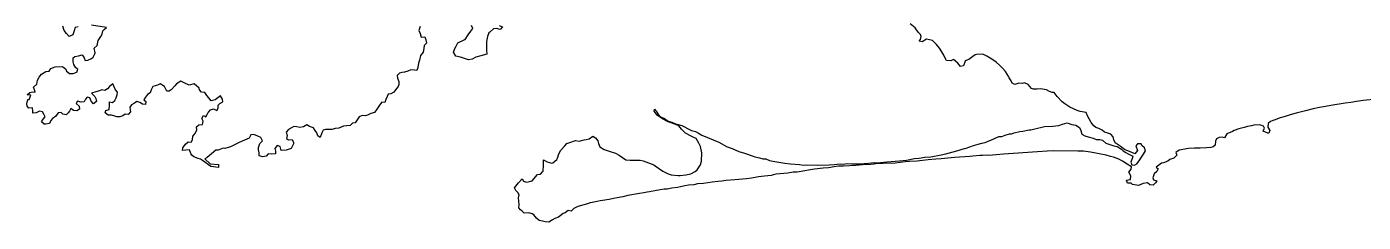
# Model space of a CAD drawing. Extents: x -74 to -34.8, y -33.8 to 5.3.
# Drawn here: x -44.364 to -43.4, y -23.102 to -22.961 of the extents above; entities that cross this region are included whole.
import ezdxf

# ---------------------------------------------------------------- set-up
doc = ezdxf.new("R2010")
doc.units = 0
doc.header["$LTSCALE"] = 2
doc.layers.add('UFEBRASIL', color=7, linetype='Continuous')

msp = doc.modelspace()

# ---------------------------------------------------------------- linework, layer by layer
at = {"layer": 'UFEBRASIL'}
for points in [[(-44.08, -22.96112), (-44.08105, -22.96411), (-44.08009, -22.96622), (-44.07929, -22.96877), (-44.07658, -22.96872), (-44.07586, -22.97067), (-44.07539, -22.97311), (-44.077, -22.9749), (-44.07725, -22.97704), (-44.0778, -22.97974), (-44.07978, -22.98217), (-44.08046, -22.98547), (-44.08131, -22.98754), (-44.08162, -22.99076), (-44.08241, -22.99296), (-44.08406, -22.99274), (-44.08664, -22.99253), (-44.08879, -22.99342), (-44.09117, -22.99414), (-44.09296, -22.99428), (-44.09477, -22.9948), (-44.09668, -22.99656), (-44.09621, -22.99841), (-44.09547, -23.0008), (-44.0954, -23.00296), (-44.09583, -23.00445), (-44.09773, -23.00692), (-44.09886, -23.00857), (-44.10107, -23.00971), (-44.10315, -23.01003), (-44.10382, -23.01161), (-44.10479, -23.01384), (-44.10553, -23.01592), (-44.10764, -23.01581), (-44.10919, -23.01796), (-44.1113, -23.02083), (-44.1129, -23.02309), (-44.11551, -23.02394), (-44.11793, -23.02512), (-44.11969, -23.0255), (-44.12174, -23.02541), (-44.12391, -23.02626), (-44.12678, -23.03054), (-44.12882, -23.03088), (-44.13033, -23.03248), (-44.13519, -23.03305), (-44.13863, -23.03457), (-44.14121, -23.03482), (-44.14331, -23.0355), (-44.14616, -23.03541), (-44.1482, -23.03545), (-44.14998, -23.03586), (-44.15095, -23.03793), (-44.15194, -23.04117), (-44.15376, -23.04003), (-44.15438, -23.03781), (-44.15567, -23.0361), (-44.1568, -23.03414), (-44.15964, -23.03323), (-44.16166, -23.03216), (-44.16398, -23.03347), (-44.16675, -23.03395), (-44.1689, -23.03346), (-44.17104, -23.03325), (-44.17278, -23.03414), (-44.17486, -23.03551), (-44.1765, -23.03749), (-44.17577, -23.03969), (-44.17632, -23.04186), (-44.17481, -23.04285), (-44.17234, -23.04275), (-44.17126, -23.04477), (-44.17122, -23.04574), (-44.17285, -23.04923), (-44.1766, -23.05041), (-44.18012, -23.0506), (-44.18089, -23.04775), (-44.18307, -23.04709), (-44.18472, -23.04911), (-44.18421, -23.05108), (-44.18429, -23.05295), (-44.187, -23.05333), (-44.18954, -23.05299), (-44.191, -23.05461), (-44.19343, -23.05512), (-44.19595, -23.05442), (-44.196, -23.05225), (-44.19656, -23.05003), (-44.19654, -23.04837), (-44.19556, -23.04564), (-44.19371, -23.04358), (-44.19482, -23.04121), (-44.19694, -23.04022), (-44.19996, -23.03912), (-44.20208, -23.03934), (-44.20327, -23.04177), (-44.20664, -23.04319), (-44.21035, -23.04494), (-44.21662, -23.04803), (-44.22082, -23.04912), (-44.22205, -23.04897), (-44.22554, -23.05039), (-44.22719, -23.05048), (-44.23353, -23.05554), (-44.23524, -23.05658), (-44.23126, -23.06018), (-44.22539, -23.06068), (-44.22537, -23.06275), (-44.23085, -23.06212), (-44.23697, -23.0579), (-44.23833, -23.05687), (-44.23993, -23.05639), (-44.24312, -23.05516), (-44.24463, -23.05405), (-44.24518, -23.05266), (-44.24615, -23.0501), (-44.24876, -23.0503), (-44.25117, -23.05066), (-44.25097, -23.04874), (-44.24916, -23.04615), (-44.24721, -23.04431), (-44.24501, -23.04453), (-44.24403, -23.04293), (-44.24373, -23.04024), (-44.24223, -23.0384), (-44.2409, -23.03574), (-44.24109, -23.03362), (-44.23959, -23.03209), (-44.23684, -23.03195), (-44.23643, -23.02944), (-44.23745, -23.02749), (-44.23619, -23.02546), (-44.23443, -23.0264), (-44.23362, -23.02504), (-44.23277, -23.02327), (-44.23111, -23.02138), (-44.22895, -23.02057), (-44.22662, -23.02183), (-44.22553, -23.02013), (-44.22555, -23.01797), (-44.22434, -23.01662), (-44.22213, -23.01541), (-44.22234, -23.01364), (-44.22397, -23.01114), (-44.22782, -23.01401), (-44.23073, -23.01471), (-44.23241, -23.01264), (-44.23373, -23.01096), (-44.23528, -23.00879), (-44.2375, -23.00856), (-44.23902, -23.00694), (-44.23919, -23.0056), (-44.24279, -23.00263), (-44.24644, -23.00338), (-44.24969, -23.00208), (-44.25247, -23.00068), (-44.25558, -23.00246), (-44.25683, -23.00403), (-44.25941, -23.00694), (-44.26093, -23.00776), (-44.26265, -23.00774), (-44.26426, -23.0044), (-44.26725, -23.00252), (-44.26923, -23.00355), (-44.27272, -23.00436), (-44.27389, -23.00694), (-44.27463, -23.00913), (-44.27639, -23.01031), (-44.27787, -23.01209), (-44.27905, -23.01402), (-44.2776, -23.01536), (-44.27793, -23.01734), (-44.28003, -23.01718), (-44.28207, -23.01598), (-44.2843, -23.01534), (-44.2859, -23.01649), (-44.28804, -23.01769), (-44.28933, -23.01931), (-44.28896, -23.02122), (-44.28885, -23.0228), (-44.29042, -23.02475), (-44.29255, -23.02439), (-44.29427, -23.02558), (-44.29634, -23.02624), (-44.2985, -23.02638), (-44.3, -23.02587), (-44.30251, -23.02516), (-44.30486, -23.02503), (-44.30692, -23.02338), (-44.30649, -23.02182), (-44.30406, -23.02111), (-44.30397, -23.01796), (-44.30395, -23.01558), (-44.30168, -23.01596), (-44.29995, -23.01452), (-44.29914, -23.01253), (-44.29829, -23.01054), (-44.29803, -23.00854), (-44.29949, -23.00693), (-44.30077, -23.00427), (-44.30154, -23.00262), (-44.30381, -23.00456), (-44.30522, -23.00615), (-44.30736, -23.00722), (-44.3094, -23.0068), (-44.31114, -23.00766), (-44.31373, -23.00837), (-44.31674, -23.00914), (-44.31696, -23.00934), (-44.31449, -23.01173), (-44.31368, -23.01319), (-44.31322, -23.01537), (-44.3154, -23.01685), (-44.31708, -23.01502), (-44.31801, -23.0127), (-44.32009, -23.01221), (-44.32116, -23.01364), (-44.32209, -23.01562), (-44.32422, -23.01586), (-44.32693, -23.01496), (-44.3279, -23.01671), (-44.32566, -23.01868), (-44.32557, -23.02083), (-44.32744, -23.02193), (-44.32981, -23.02181), (-44.33185, -23.02042), (-44.33264, -23.02224), (-44.3336, -23.02351), (-44.33523, -23.02489), (-44.33741, -23.02435), (-44.33876, -23.02315), (-44.34091, -23.02353), (-44.34272, -23.02617), (-44.34488, -23.02753), (-44.34616, -23.02906), (-44.34722, -23.03113), (-44.34966, -23.03161), (-44.35105, -23.03151), (-44.35295, -23.02998), (-44.35165, -23.02804), (-44.35021, -23.02622), (-44.3511, -23.02439), (-44.35226, -23.02267), (-44.35444, -23.02216), (-44.35667, -23.02348), (-44.35907, -23.02365), (-44.35904, -23.02221), (-44.35941, -23.01981), (-44.36196, -23.01999), (-44.36314, -23.01866), (-44.36353, -23.01704), (-44.36272, -23.0139), (-44.36176, -23.01393), (-44.36063, -23.01081), (-44.36327, -23.01043), (-44.36131, -23.00879), (-44.35947, -23.0083), (-44.35757, -23.00859), (-44.35784, -23.00689), (-44.35857, -23.00481), (-44.35627, -23.00265), (-44.35573, -22.99981), (-44.35455, -22.9976), (-44.35289, -22.99557), (-44.34965, -22.99368), (-44.34739, -22.99343), (-44.34609, -22.99141), (-44.34296, -22.99033), (-44.33778, -22.99003), (-44.33538, -22.99184), (-44.33475, -22.99348), (-44.33271, -22.99508), (-44.33016, -22.99503), (-44.32746, -22.99417), (-44.32675, -22.99186), (-44.32815, -22.99103), (-44.3295, -22.98853), (-44.3301, -22.98669), (-44.33011, -22.9837), (-44.32881, -22.98291), (-44.32616, -22.98223), (-44.32351, -22.98162), (-44.32221, -22.98377), (-44.32133, -22.98561), (-44.31941, -22.98543), (-44.31691, -22.9842), (-44.31576, -22.9832), (-44.3144, -22.98097), (-44.31422, -22.9801), (-44.31482, -22.97672), (-44.31282, -22.9748), (-44.31202, -22.97137), (-44.31014, -22.96835), (-44.30919, -22.96681), (-44.30867, -22.96441), (-44.30766, -22.96327), (-44.30597, -22.96197), (-44.31692, -22.96019)], [(-44.32645, -22.96129), (-44.32852, -22.96201), (-44.3294, -22.96421), (-44.33034, -22.9672), (-44.33302, -22.96831), (-44.33486, -22.96617), (-44.33656, -22.964), (-44.33761, -22.96092)], [(-44.02316, -22.96045), (-44.02054, -22.96142), (-44.0223, -22.96334), (-44.02492, -22.96261), (-44.02725, -22.96282), (-44.02985, -22.96537), (-44.03056, -22.96568), (-44.03139, -22.96846), (-44.03217, -22.97187), (-44.03213, -22.97431), (-44.03217, -22.97821), (-44.03194, -22.9812), (-44.03629, -22.98223), (-44.03991, -22.98335), (-44.04251, -22.98478), (-44.04526, -22.98514), (-44.05081, -22.9834), (-44.05423, -22.9825), (-44.05598, -22.97977), (-44.05507, -22.97698), (-44.05407, -22.97531), (-44.05278, -22.97293), (-44.0483, -22.97087), (-44.04761, -22.97049), (-44.04548, -22.96724), (-44.04351, -22.96447), (-44.04202, -22.96257), (-44.04288, -22.96047)], [(-43.39285, -23.01381), (-43.40046, -23.01465), (-43.4053, -23.01528), (-43.40935, -23.01592), (-43.41344, -23.01656), (-43.42365, -23.01821), (-43.42758, -23.01892), (-43.4318, -23.01965), (-43.43633, -23.02052), (-43.44196, -23.02193), (-43.44864, -23.02362), (-43.45306, -23.02494), (-43.45667, -23.02602), (-43.46021, -23.02708), (-43.46456, -23.02861), (-43.46479, -23.0287), (-43.46721, -23.02974), (-43.4688, -23.03104), (-43.46908, -23.03387), (-43.4676, -23.03615), (-43.46831, -23.03803), (-43.46902, -23.03803), (-43.4724, -23.03676), (-43.47147, -23.03457), (-43.47215, -23.03294), (-43.47496, -23.03199), (-43.47916, -23.03235), (-43.48081, -23.03292), (-43.48377, -23.03338), (-43.48618, -23.03402), (-43.49005, -23.03502), (-43.49339, -23.03626), (-43.49463, -23.03683), (-43.49869, -23.03853), (-43.50032, -23.04138), (-43.50208, -23.04089), (-43.5042, -23.04123), (-43.50607, -23.04209), (-43.50692, -23.04384), (-43.50696, -23.04674), (-43.50852, -23.04805), (-43.51029, -23.04841), (-43.51324, -23.04859), (-43.51797, -23.0488), (-43.52203, -23.04894), (-43.52637, -23.04926), (-43.53302, -23.05041), (-43.53547, -23.05215), (-43.53477, -23.05398), (-43.53673, -23.05622), (-43.53975, -23.05713), (-43.54124, -23.05838), (-43.54438, -23.05958), (-43.54566, -23.05983), (-43.5495, -23.06254), (-43.54804, -23.0638), (-43.54913, -23.06575), (-43.55112, -23.06738), (-43.55196, -23.07021), (-43.55153, -23.07179), (-43.54899, -23.07259), (-43.55016, -23.07385), (-43.55171, -23.07569), (-43.55409, -23.07531), (-43.5558, -23.07403), (-43.55893, -23.07446), (-43.56224, -23.0759), (-43.56669, -23.07519), (-43.56768, -23.07418), (-43.57018, -23.07426), (-43.57105, -23.072), (-43.56804, -23.0714), (-43.56793, -23.0689), (-43.56922, -23.06631), (-43.56766, -23.06397), (-43.5673, -23.06235), (-43.57044, -23.06052), (-43.57376, -23.0584), (-43.57654, -23.05691), (-43.58025, -23.05549), (-43.58254, -23.05482), (-43.58555, -23.05399), (-43.59071, -23.05293), (-43.59696, -23.05191), (-43.60196, -23.05118), (-43.60605, -23.05113), (-43.62385, -23.05091), (-43.62809, -23.05112), (-43.63509, -23.05146), (-43.65964, -23.05326), (-43.67005, -23.05418), (-43.67188, -23.05399), (-43.67466, -23.0543), (-43.67666, -23.05413), (-43.68163, -23.05457), (-43.68377, -23.05486), (-43.69497, -23.05554), (-43.70441, -23.05657), (-43.70847, -23.05695), (-43.71388, -23.05731), (-43.72189, -23.05822), (-43.72741, -23.05853), (-43.73046, -23.05881), (-43.73777, -23.05965), (-43.74636, -23.06), (-43.7516, -23.0603), (-43.75294, -23.06056), (-43.7553, -23.06082), (-43.76122, -23.06088), (-43.76356, -23.06111), (-43.76606, -23.06152), (-43.77499, -23.06188), (-43.77842, -23.06182), (-43.78152, -23.06227), (-43.78569, -23.0631), (-43.78963, -23.06332), (-43.79591, -23.06397), (-43.80008, -23.06478), (-43.80288, -23.06518), (-43.8068, -23.06602), (-43.80844, -23.06619), (-43.81122, -23.06627), (-43.81497, -23.06696), (-43.8237, -23.06779), (-43.8271, -23.06852), (-43.83195, -23.06907), (-43.83622, -23.06961), (-43.84127, -23.07066), (-43.8447, -23.07108), (-43.85324, -23.07187), (-43.85959, -23.07229), (-43.86267, -23.07272), (-43.86542, -23.07293), (-43.86959, -23.07343), (-43.8758, -23.07434), (-43.88022, -23.07476), (-43.88269, -23.07526), (-43.88664, -23.07554), (-43.88936, -23.07602), (-43.89247, -23.0767), (-43.89462, -23.07717), (-43.89853, -23.07785), (-43.90203, -23.07839), (-43.90413, -23.0786), (-43.90972, -23.07952), (-43.91481, -23.08037), (-43.91644, -23.08064), (-43.91891, -23.0812), (-43.92186, -23.0816), (-43.93025, -23.08309), (-43.93386, -23.08408), (-43.93797, -23.0848), (-43.94069, -23.08517), (-43.94383, -23.08598), (-43.94865, -23.08666), (-43.95023, -23.08695), (-43.95247, -23.08746), (-43.95606, -23.08805), (-43.95743, -23.08844), (-43.95939, -23.08899), (-43.96634, -23.09093), (-43.96936, -23.09238), (-43.97122, -23.09442), (-43.97325, -23.09394), (-43.97539, -23.0955), (-43.97703, -23.09593), (-43.98031, -23.09879), (-43.98286, -23.09959), (-43.98461, -23.10071), (-43.98725, -23.10238), (-43.98989, -23.10207), (-43.99194, -23.10166), (-43.99411, -23.10115), (-43.9962, -23.0993), (-43.99803, -23.09694), (-43.99939, -23.09638), (-44.00178, -23.09567), (-44.00506, -23.09579), (-44.00642, -23.09424), (-44.00777, -23.09337), (-44.00886, -23.09198), (-44.00858, -23.08954), (-44.00922, -23.08467), (-44.00853, -23.08262), (-44.00953, -23.0808), (-44.01095, -23.07943), (-44.01194, -23.07747), (-44.01013, -23.07512), (-44.00908, -23.07402), (-44.0065, -23.07111), (-44.00561, -23.07261), (-44.00344, -23.07355), (-43.99989, -23.07269), (-43.99936, -23.07238), (-43.9955, -23.06793), (-43.99331, -23.06765), (-43.99172, -23.06595), (-43.99144, -23.06541), (-43.99117, -23.0612), (-43.99119, -23.05723), (-43.98847, -23.05887), (-43.98505, -23.05967), (-43.98449, -23.05943), (-43.98144, -23.05707), (-43.98092, -23.05611), (-43.97995, -23.053), (-43.97853, -23.05044), (-43.97567, -23.04731), (-43.97433, -23.04559), (-43.97224, -23.04483), (-43.96814, -23.04351), (-43.96545, -23.0439), (-43.96183, -23.04293), (-43.96036, -23.0426), (-43.95825, -23.04224), (-43.95567, -23.04025), (-43.95372, -23.04149), (-43.95186, -23.04359), (-43.95144, -23.04552), (-43.95039, -23.04789), (-43.94747, -23.04986), (-43.94383, -23.05114), (-43.93927, -23.05241), (-43.93656, -23.05396), (-43.93189, -23.05733), (-43.92862, -23.05758), (-43.92621, -23.05749), (-43.92442, -23.05754), (-43.9215, -23.05765), (-43.91928, -23.05804), (-43.9117, -23.06087), (-43.91055, -23.06158), (-43.90506, -23.06546), (-43.90122, -23.06745), (-43.89922, -23.06813), (-43.89394, -23.06873), (-43.89259, -23.06866), (-43.88859, -23.06807), (-43.88488, -23.06743), (-43.88172, -23.06565), (-43.88028, -23.06443), (-43.87795, -23.06085), (-43.87733, -23.05837), (-43.87705, -23.05224), (-43.87797, -23.04777), (-43.87914, -23.04535), (-43.881, -23.04194), (-43.88286, -23.04116), (-43.88464, -23.04036), (-43.88872, -23.03807), (-43.89175, -23.0353), (-43.89367, -23.03279), (-43.89517, -23.03214), (-43.89899, -23.03063), (-43.90127, -23.02998), (-43.90541, -23.02771), (-43.90908, -23.02509), (-43.91134, -23.02218), (-43.91119, -23.0207), (-43.90983, -23.0222), (-43.9083, -23.02496), (-43.90733, -23.02618), (-43.90386, -23.0275), (-43.90125, -23.0294), (-43.89864, -23.03025), (-43.89608, -23.03125), (-43.8949, -23.03165), (-43.89136, -23.03252), (-43.88544, -23.03575), (-43.88438, -23.03621), (-43.88155, -23.03688), (-43.87933, -23.03806), (-43.87708, -23.03959), (-43.86467, -23.04462), (-43.85864, -23.04801), (-43.85503, -23.04918), (-43.85041, -23.05128), (-43.84616, -23.05262), (-43.84002, -23.05465), (-43.83877, -23.05511), (-43.83541, -23.056), (-43.83297, -23.05652), (-43.83096, -23.05673), (-43.82833, -23.05781), (-43.82447, -23.05863), (-43.82286, -23.0588), (-43.81716, -23.05978), (-43.81316, -23.06023), (-43.80667, -23.06067), (-43.80356, -23.06107), (-43.80158, -23.06104), (-43.794, -23.06126), (-43.7853, -23.06087), (-43.78175, -23.06065), (-43.77735, -23.06015), (-43.77516, -23.06039), (-43.77236, -23.05997), (-43.76894, -23.0602), (-43.76291, -23.06013), (-43.76011, -23.05995), (-43.75691, -23.05985), (-43.7528, -23.05935), (-43.75036, -23.0595), (-43.74366, -23.05883), (-43.73455, -23.05817), (-43.72958, -23.05756), (-43.7238, -23.05641), (-43.72047, -23.05608), (-43.71627, -23.05547), (-43.71192, -23.0551), (-43.70463, -23.05381), (-43.70108, -23.05293), (-43.69316, -23.05091), (-43.68772, -23.04923), (-43.68647, -23.04891), (-43.6813, -23.04694), (-43.67797, -23.046), (-43.67533, -23.04525), (-43.67272, -23.04487), (-43.66668, -23.04228), (-43.66291, -23.04049), (-43.66077, -23.04056), (-43.65845, -23.03954), (-43.65524, -23.03868), (-43.65392, -23.0385), (-43.65182, -23.03779), (-43.64776, -23.03683), (-43.64557, -23.03656), (-43.64108, -23.03572), (-43.64001, -23.03564), (-43.6379, -23.03524), (-43.62999, -23.03338), (-43.62395, -23.03314), (-43.61968, -23.03262), (-43.61716, -23.03168), (-43.61383, -23.03069), (-43.61024, -23.03176), (-43.60754, -23.03223), (-43.60489, -23.0339), (-43.60395, -23.03625), (-43.60306, -23.0389), (-43.60109, -23.03993), (-43.59857, -23.0407), (-43.59506, -23.04176), (-43.59284, -23.04277), (-43.59016, -23.04265), (-43.58818, -23.04313), (-43.58574, -23.04536), (-43.58432, -23.04578), (-43.58231, -23.04654), (-43.58005, -23.04717), (-43.57759, -23.04762), (-43.57465, -23.04971), (-43.57328, -23.05091), (-43.57147, -23.05203), (-43.56965, -23.0529), (-43.56646, -23.05462), (-43.56683, -23.05632), (-43.56778, -23.0589), (-43.56713, -23.06096), (-43.56518, -23.06121), (-43.56362, -23.06027), (-43.56176, -23.05816), (-43.56019, -23.0554), (-43.55863, -23.05325), (-43.55719, -23.05081), (-43.55794, -23.04856), (-43.56, -23.04707), (-43.56043, -23.0457), (-43.5631, -23.04584), (-43.56419, -23.04735), (-43.56304, -23.05063), (-43.56499, -23.05301), (-43.56766, -23.05187), (-43.56943, -23.05111), (-43.57247, -23.04985), (-43.57563, -23.04737), (-43.57613, -23.04704), (-43.57911, -23.04501), (-43.58005, -23.0429), (-43.58051, -23.04068), (-43.58224, -23.03878), (-43.58504, -23.0379), (-43.58672, -23.0375), (-43.58844, -23.036), (-43.59094, -23.03474), (-43.59305, -23.03398), (-43.59461, -23.03281), (-43.59645, -23.03049), (-43.59933, -23.02514), (-43.60008, -23.02309), (-43.60434, -23.02242), (-43.60662, -23.02178), (-43.61175, -23.01925), (-43.61543, -23.01688), (-43.61721, -23.01544), (-43.62093, -23.01176), (-43.62302, -23.00889), (-43.62444, -23.00869), (-43.62643, -23.00795), (-43.62872, -23.00688), (-43.63283, -23.00613), (-43.63527, -23.0063), (-43.63802, -23.00638), (-43.63931, -23.00582), (-43.64188, -23.00298), (-43.64439, -23.00187), (-43.64625, -23.00216), (-43.64856, -23.00203), (-43.65148, -23.00301), (-43.65336, -23.00204), (-43.65408, -23.00037), (-43.6556, -22.99827), (-43.65568, -22.99744), (-43.65812, -22.99373), (-43.65997, -22.99149), (-43.66251, -22.98907), (-43.66477, -22.98692), (-43.66806, -22.98464), (-43.67155, -22.9825), (-43.67459, -22.98124), (-43.67894, -22.98132), (-43.68004, -22.98149), (-43.6817, -22.98282), (-43.68454, -22.98495), (-43.68652, -22.98577), (-43.68719, -22.98624), (-43.68852, -22.98961), (-43.69058, -22.99012), (-43.69261, -22.98751), (-43.69552, -22.98501), (-43.69753, -22.98587), (-43.70074, -22.98572), (-43.70156, -22.98399), (-43.7027, -22.98174), (-43.70393, -22.97934), (-43.70562, -22.97685), (-43.70783, -22.97412), (-43.70908, -22.97284), (-43.71083, -22.97115), (-43.71512, -22.9702), (-43.71811, -22.97222), (-43.72027, -22.97171), (-43.71931, -22.9705), (-43.71904, -22.9685), (-43.71948, -22.96699), (-43.721, -22.96528), (-43.72333, -22.96222), (-43.72695, -22.95915)]]:
    msp.add_lwpolyline(points, dxfattribs=at)

doc.saveas('drawing.dxf')
